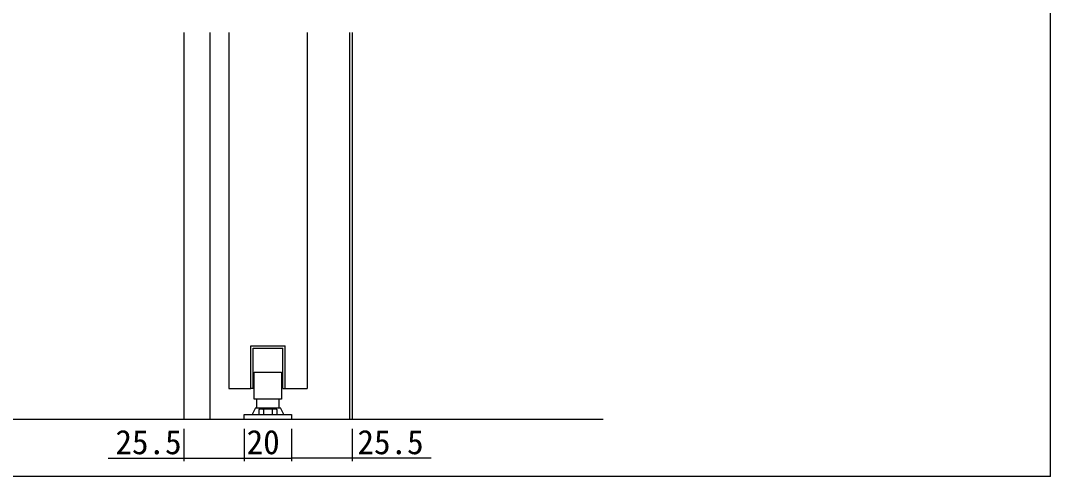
# Model space of a CAD drawing. Units: millimetres, scale not verified. Extents: x -800 to 800, y -554 to 554.
# Drawn here: x -282.6 to 152, y -27 to 165.4 of the extents above; entities that cross this region are included whole.
import ezdxf
from ezdxf.enums import TextEntityAlignment as Align

# ---------------------------------------------------------------- set-up
doc = ezdxf.new("R2010")
doc.units = ezdxf.units.MM
doc.header["$LTSCALE"] = 4
doc.layers.add('1-0', color=7, linetype='Continuous', lineweight=25)
doc.layers.add('2-0', color=7, linetype='Continuous', lineweight=25)
doc.styles.add('ＭＳ ゴシック', font='')
doc.styles.get('ＭＳ ゴシック').set_extended_font_data('MS Gothic')

msp = doc.modelspace()

# ---------------------------------------------------------------- linework, layer by layer
at = {"layer": '1-0'}
msp.add_line((152, -27.001), (152, 533.999), dxfattribs=at)
msp.add_line((152, -27.001), (152, 533.999), dxfattribs=at)
msp.add_lwpolyline([(152, -27.001), (-780, -27.001), (-780, 533.999)], dxfattribs=at)
msp.add_lwpolyline([(152, -27.001), (-780, -27.001), (-780, 533.999)], dxfattribs=at)
at = {"layer": '2-0'}
for p, q in [((-213.723, 160.45), (-213.723, -2.918)), ((-202.723, 160.45), (-202.723, -2.918)), ((-194.723, 160.45), (-194.723, 10.082)), ((-161.723, 160.45), (-161.723, 10.082)), ((-143.723, 160.45), (-143.723, -2.918)), ((-142.723, 160.45), (-142.723, -2.918)), ((-185.473, 10.082), (-185.473, 28.082)), ((-185.473, 28.082), (-170.973, 28.082)), ((-184.473, 10.082), (-184.473, 27.082)), ((-184.473, 27.082), (-171.973, 27.082)), ((-171.973, 10.082), (-171.973, 27.082)), ((-170.973, 10.082), (-170.973, 28.082)), ((-194.723, 10.082), (-185.473, 10.082)), ((-184.473, 10.082), (-185.473, 10.082)), ((-171.973, 10.082), (-170.973, 10.082)), ((-170.973, 10.082), (-161.723, 10.082)), ((-182.977, 5.588), (-182.977, 1.889)), ((-173.47, 1.889), (-173.47, 5.588)), ((-183.477, 1.889), (-184.921, -0.916)), ((-183.477, 1.889), (-172.97, 1.889)), ((-171.547, -0.879), (-172.97, 1.889)), ((-36.676, -2.918), (-593.324, -2.918)), ((-213.723, -6.918), (-213.723, -20.525)), ((-188.223, -6.918), (-188.223, -20.525)), ((-168.223, -6.918), (-168.223, -20.525)), ((-142.723, -6.918), (-142.723, -20.525)), ((-245.692, -19.275), (-188.223, -19.275)), ((-213.88, -19.275), (-213.567, -19.275)), ((-188.38, -19.275), (-188.067, -19.275)), ((-188.223, -19.275), (-168.223, -19.275)), ((-168.067, -19.275), (-168.38, -19.275)), ((-109.307, -19.275), (-168.223, -19.275)), ((-142.567, -19.275), (-142.88, -19.275))]:
    msp.add_line(p, q, dxfattribs=at)
for points in [[(-172.47, 5.588), (-183.977, 5.588), (-183.977, 17.082), (-172.47, 17.082)], [(-168.223, -2.918), (-188.223, -2.918), (-188.223, -0.916), (-168.223, -0.916)]]:
    msp.add_lwpolyline(points, close=True, dxfattribs=at)
for points in [[(-181.979, -0.916), (-181.979, 1.237), (-181.376, 1.585), (-175.071, 1.585), (-174.468, 1.237), (-174.468, -0.916)], [(-180.227, 1.31), (-180.101, 1.237), (-180.101, -0.916)], [(-176.346, -0.916), (-176.346, 1.237), (-176.22, 1.31)]]:
    msp.add_lwpolyline(points, dxfattribs=at)
for centre, radius, start, end in [((-181.04, -0.099), 1.626, 60, 120), ((-178.223, -4.687), 6.214, 72.41206, 107.58794), ((-175.407, -0.099), 1.626, 60, 120), ((-213.723, -19.275), 0.156, 0, 180), ((-188.223, -19.275), 0.156, 0, 180), ((-168.223, -19.275), 0.156, 180, 0), ((-142.723, -19.275), 0.156, 0, 180)]:
    msp.add_arc(centre, radius, start, end, dxfattribs=at)

# ---------------------------------------------------------------- texts
at = {"layer": '2-0', "style": 'ＭＳ ゴシック'}
for s, p in [('25.5', (-242.57, -20.703)), ('20', (-187.203, -20.703)), ('25.5', (-140.429, -20.703))]:
    msp.add_text(s, height=10.26, dxfattribs=at).set_placement(p, align=Align.BOTTOM_LEFT)

doc.saveas('drawing.dxf')
